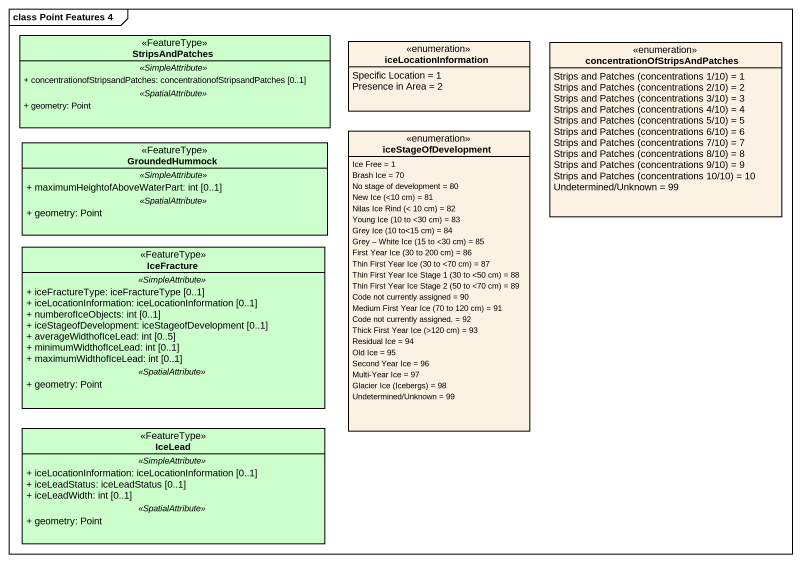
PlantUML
@startuml
mainframe class Point Features 4
hide circle
hide empty members
skinparam classAttributeIconSize 0
class StripsAndPatches <<FeatureType>> #CCFFCC {
  .. <<SimpleAttribute>> ..
  + concentrationofStripsandPatches: concentrationofStripsandPatches [0..1]
  .. <<SpatialAttribute>> ..
  + geometry: Point
}
enum iceLocationInformation #FCF2E3 {
  Specific Location = 1
  Presence in Area = 2
}
enum "concentrationOfStripsAndPatches" as concentrationOfStripsAndPatc #FCF2E3 {
  {field} Strips and Patches (concentrations 1/10) = 1
  {field} Strips and Patches (concentrations 2/10) = 2
  {field} Strips and Patches (concentrations 3/10) = 3
  {field} Strips and Patches (concentrations 4/10) = 4
  {field} Strips and Patches (concentrations 5/10) = 5
  {field} Strips and Patches (concentrations 6/10) = 6
  {field} Strips and Patches (concentrations 7/10) = 7
  {field} Strips and Patches (concentrations 8/10) = 8
  {field} Strips and Patches (concentrations 9/10) = 9
  {field} Strips and Patches (concentrations 10/10) = 10
  Undetermined/Unknown = 99
}
class GroundedHummock <<FeatureType>> #CCFFCC {
  .. <<SimpleAttribute>> ..
  + maximumHeightofAboveWaterPart: int [0..1]
  .. <<SpatialAttribute>> ..
  + geometry: Point
}
enum iceStageOfDevelopment #FCF2E3 {
  Ice Free = 1
  Brash Ice = 70
  No stage of development = 80
  {field} New Ice (<10 cm) = 81
  {field} Nilas Ice Rind (< 10 cm) = 82
  {field} Young Ice (10 to <30 cm) = 83
  {field} Grey Ice (10 to<15 cm) = 84
  {field} Grey – White Ice (15 to <30 cm) = 85
  {field} First Year Ice (30 to 200 cm) = 86
  {field} Thin First Year Ice (30 to <70 cm) = 87
  {field} Thin First Year Ice Stage 1 (30 to <50 cm) = 88
  {field} Thin First Year Ice Stage 2 (50 to <70 cm) = 89
  Code not currently assigned = 90
  {field} Medium First Year Ice (70 to 120 cm) = 91
  Code not currently assigned. = 92
  {field} Thick First Year Ice (>120 cm) = 93
  Residual Ice = 94
  Old Ice = 95
  Second Year Ice = 96
  Multi-Year Ice = 97
  {field} Glacier Ice (Icebergs) = 98
  Undetermined/Unknown = 99
}
class IceFracture <<FeatureType>> #CCFFCC {
  .. <<SimpleAttribute>> ..
  + iceFractureType: iceFractureType [0..1]
  + iceLocationInformation: iceLocationInformation [0..1]
  + numberofIceObjects: int [0..1]
  + iceStageofDevelopment: iceStageofDevelopment [0..1]
  + averageWidthofIceLead: int [0..5]
  + minimumWidthofIceLead: int [0..1]
  + maximumWidthofIceLead: int [0..1]
  .. <<SpatialAttribute>> ..
  + geometry: Point
}
class IceLead <<FeatureType>> #CCFFCC {
  .. <<SimpleAttribute>> ..
  + iceLocationInformation: iceLocationInformation [0..1]
  + iceLeadStatus: iceLeadStatus [0..1]
  + iceLeadWidth: int [0..1]
  .. <<SpatialAttribute>> ..
  + geometry: Point
}
@enduml
